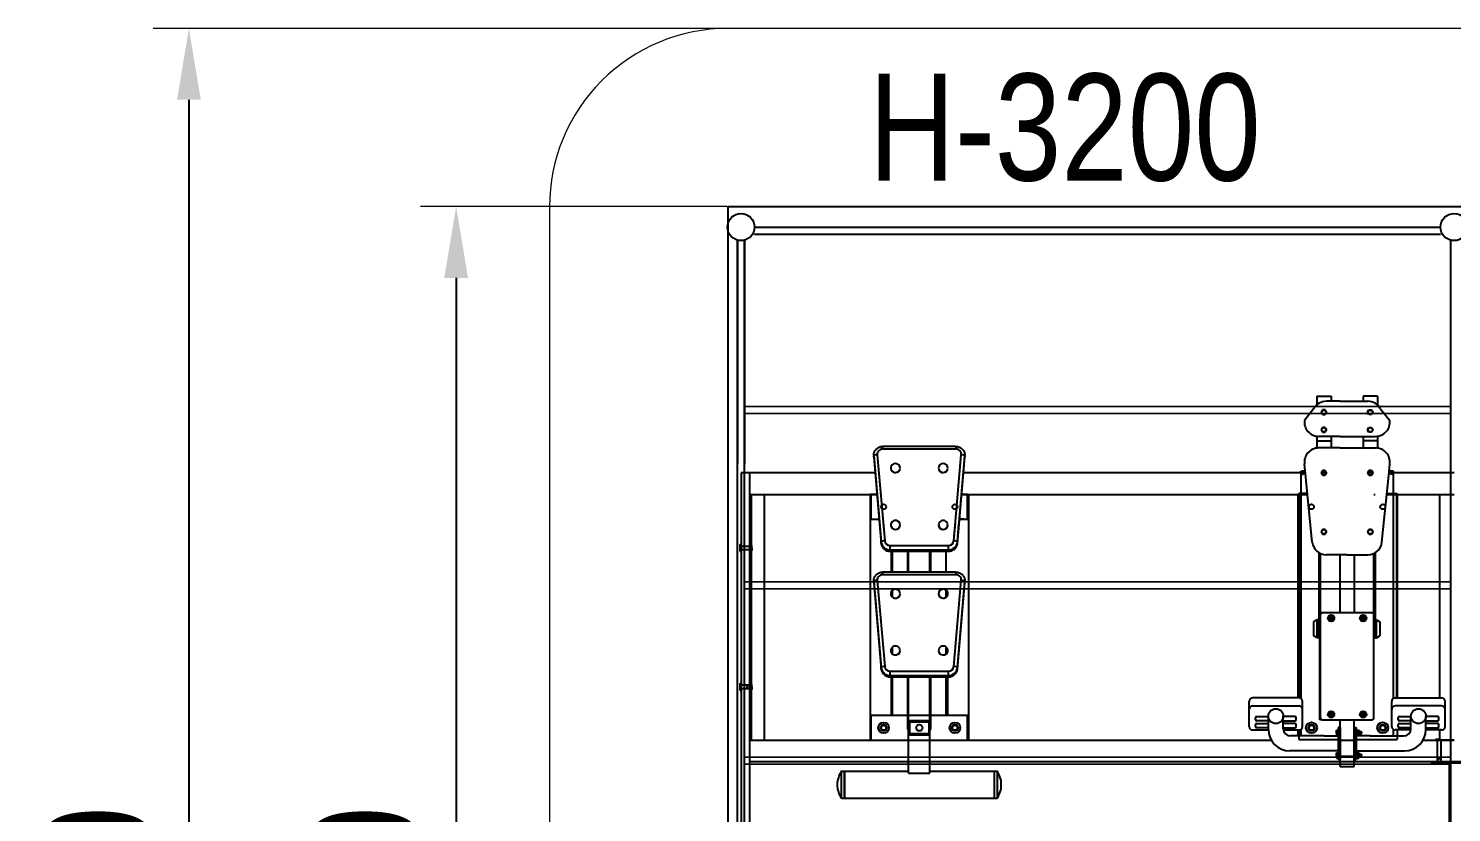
# Model space of a CAD drawing. Header units: millimetres. Extents: x -4055 to 2481, y -3840 to 2533.
# Drawn here: x -4055 to -64, y 332 to 2533 of the extents above; entities that cross this region are included whole.
import ezdxf

# ---------------------------------------------------------------- set-up
doc = ezdxf.new("R2010")
doc.units = ezdxf.units.MM
for name, color, linetype in [('DIKOM_ЗОНА', 80, 'Continuous'), ('DIKOM_ОБЪЕКТ', 7, 'Continuous'), ('DIKOM_РАЗМЕР_ЗОНА', 7, 'Continuous'), ('DIKOM_РАЗМЕР_ОБЪЕКТА', 7, 'Continuous')]:
    doc.layers.add(name, color=color, linetype=linetype)
doc.styles.add('style1', font='arial.ttf', dxfattribs={"width": 0.8})
doc.dimstyles.new('1-50', dxfattribs={"dimtxt": 300, "dimasz": 200, "dimexe": 100, "dimexo": 0, "dimgap": 100, "dimtad": 1, "dimdec": 0, "dimtxsty": 'style1', "dimcen": 0, "dimclrd": 7, "dimclre": 7, "dimadec": 1, "dimazin": 2, "dimtfac": 1, "dimtdec": 0, "dimtmove": 0, "dimatfit": 3, "dimfxl": 0, "dimlwd": 25, "dimlwe": 18, "dimarcsym": 0})

# ---------------------------------------------------------------- blocks, each defined once
blk = doc.blocks.new('*D0')
at = {"layer": 'Defpoints', "color": 0, "transparency": 16777216}
for p in [(-2095.8, 2032.7), (-2855.5, -2081.1), (-2095.8, -2081.1)]:
    blk.add_point(p, dxfattribs=at)
at = {"layer": 'DIKOM_РАЗМЕР_ОБЪЕКТА', "color": 7, "lineweight": 18, "transparency": 16777216}
for p, q in [((-2095.8, 2032.7), (-2955.5, 2032.7)), ((-2095.8, -2081.1), (-2955.5, -2081.1))]:
    blk.add_line(p, q, dxfattribs=at)
at = {"layer": 'DIKOM_РАЗМЕР_ОБЪЕКТА', "color": 7, "lineweight": 25, "transparency": 16777216}
blk.add_line((-2855.5, 1832.7), (-2855.5, -1881.1), dxfattribs=at)
at = {"layer": 'DIKOM_РАЗМЕР_ОБЪЕКТА', "color": 7, "transparency": 16777216}
for points in [[(-2888.8, 1832.7), (-2822.2, 1832.7), (-2855.5, 2032.7)], [(-2888.8, -1881.1), (-2822.2, -1881.1), (-2855.5, -2081.1)]]:
    blk.add_solid(points, dxfattribs=at)
at = {"layer": 'DIKOM_РАЗМЕР_ОБЪЕКТА', "color": 0, "transparency": 16777216, "insert": (-3108.7, -24.2), "char_height": 300, "attachment_point": 5, "rotation": 90, "style": 'style1'}
blk.add_mtext('4000', dxfattribs=at)
blk = doc.blocks.new('*D2')
at = {"layer": 'Defpoints', "color": 0, "transparency": 16777216}
for p in [(-2093.7, 2532.7), (-3605, -2581.1), (-2093.7, -2581.1)]:
    blk.add_point(p, dxfattribs=at)
at = {"layer": 'DIKOM_РАЗМЕР_ЗОНА', "color": 7, "lineweight": 18, "transparency": 16777216}
for p, q in [((-2093.7, 2532.7), (-3705, 2532.7)), ((-2093.7, -2581.1), (-3705, -2581.1))]:
    blk.add_line(p, q, dxfattribs=at)
at = {"layer": 'DIKOM_РАЗМЕР_ЗОНА', "color": 7, "lineweight": 25, "transparency": 16777216}
blk.add_line((-3605, 2332.7), (-3605, -2381.1), dxfattribs=at)
at = {"layer": 'DIKOM_РАЗМЕР_ЗОНА', "color": 7, "transparency": 16777216}
for points in [[(-3638.3, 2332.7), (-3571.7, 2332.7), (-3605, 2532.7)], [(-3638.3, -2381.1), (-3571.7, -2381.1), (-3605, -2581.1)]]:
    blk.add_solid(points, dxfattribs=at)
at = {"layer": 'DIKOM_РАЗМЕР_ЗОНА', "color": 0, "transparency": 16777216, "insert": (-3858.2, -24.2), "char_height": 300, "attachment_point": 5, "rotation": 90, "style": 'style1'}
blk.add_mtext('5000', dxfattribs=at)

msp = doc.modelspace()

# ---------------------------------------------------------------- linework, layer by layer
at = {"layer": 'DIKOM_ЗОНА', "color": 3, "lineweight": 15}
msp.add_lwpolyline([(-2093.7, -2581.1), (1980.6, -2581.1, 0.414214), (2480.6, -2081.1), (2480.6, 2032.7, 0.414214), (1980.6, 2532.7), (-2093.7, 2532.7, 0.414214), (-2593.7, 2032.7), (-2593.7, -2081.1, 0.414214)], format="xyb", close=True, dxfattribs=at)
at = {"layer": 'DIKOM_ОБЪЕКТ'}
for p, q in [((-2093.7, 2032.7), (1980.6, 2032.7)), ((-2093.7, 2032.7), (-2093.7, -2081.1)), ((-2018.5, 1975.2), (-94.5, 1975.2)), ((-2066.5, -1986.8), (-2066.5, 1938.5)), ((-2066.5, 1937.2), (-2066.5, 1312.1)), ((-2046.5, -1986.8), (-2046.5, 1938.5)), ((-2046.5, 1937.2), (-2046.5, 1312.1)), ((-2018.5, 1955.2), (-94.5, 1955.2)), ((-66.7, 1937.2), (-66.7, -1986.8)), ((-441.5, 1500.4), (-401.5, 1500.4)), ((-441.5, 1500.4), (-441.5, 1474.2)), ((-441.5, 1500.4), (-441.5, 1476.1)), ((-376.5, 1486.6), (-414.6, 1486.6)), ((-401.5, 1500.4), (-401.5, 1486.6)), ((-401.5, 1500.4), (-401.5, 1486.6)), ((-376.5, 1486.6), (-298.5, 1486.6)), ((-271.5, 1500.4), (-311.5, 1500.4)), ((-311.5, 1500.4), (-311.5, 1486.6)), ((-311.5, 1500.4), (-311.5, 1486.6)), ((-271.5, 1500.4), (-271.5, 1474.2)), ((-271.5, 1500.4), (-271.5, 1476.1)), ((-66.7, 1471.1), (-2046.5, 1472.1)), ((-66.7, 1451.1), (-2046.5, 1452.1)), ((-449.5, 1466), (-476.2, 1432.7)), ((-425.3, 1462.2), (-429, 1455.7)), ((-429, 1455.7), (-425.3, 1449.2)), ((-417.8, 1462.2), (-425.3, 1462.2)), ((-425.3, 1449.2), (-417.8, 1449.2)), ((-414, 1455.7), (-417.8, 1462.2)), ((-417.8, 1449.2), (-414, 1455.7)), ((-299, 1455.7), (-295.3, 1462.2)), ((-295.3, 1449.2), (-299, 1455.7)), ((-295.3, 1462.2), (-287.8, 1462.2)), ((-287.8, 1449.2), (-295.3, 1449.2)), ((-287.8, 1462.2), (-284, 1455.7)), ((-284, 1455.7), (-287.8, 1449.2)), ((-263.6, 1466), (-236.8, 1432.7)), ((-425.3, 1413), (-429, 1406.5)), ((-429, 1406.5), (-425.3, 1400)), ((-417.8, 1413), (-425.3, 1413)), ((-425.3, 1400), (-417.8, 1400)), ((-414, 1406.5), (-417.8, 1413)), ((-417.8, 1400), (-414, 1406.5)), ((-299, 1406.5), (-295.3, 1413)), ((-295.3, 1400), (-299, 1406.5)), ((-295.3, 1413), (-287.8, 1413)), ((-287.8, 1400), (-295.3, 1400)), ((-287.8, 1413), (-284, 1406.5)), ((-284, 1406.5), (-287.8, 1400)), ((-1659.4, 1359.5), (-1659.4, 1352)), ((-1453.7, 1359.5), (-1659.4, 1359.5)), ((-1453.7, 1359.5), (-1453.7, 1352)), ((-441.5, 1388.3), (-441.5, 1355)), ((-441.5, 1375.3), (-401.5, 1375.3)), ((-376.5, 1388), (-436.5, 1388)), ((-401.5, 1388), (-401.5, 1355.3)), ((-401.5, 1388), (-401.5, 1355.3)), ((-376.5, 1388), (-276.6, 1388)), ((-311.5, 1388), (-311.5, 1355.3)), ((-311.5, 1388), (-311.5, 1355.3)), ((-271.5, 1375.3), (-311.5, 1375.3)), ((-271.5, 1388.3), (-271.5, 1355)), ((-1684.4, 1335), (-1684.4, 1331.1)), ((-1684.4, 1334), (-1663.5, 1091.5)), ((-1684.3, 1329.1), (-1684.3, 1333)), ((-1684.3, 1329.1), (-1663.5, 1087.6)), ((-1674.3, 1336.4), (-1653.5, 1094.9)), ((-1453.7, 1352), (-1659.4, 1352)), ((-1459.6, 1094.9), (-1438.8, 1336.4)), ((-1449.6, 1091.5), (-1428.8, 1333)), ((-1449.6, 1087.6), (-1428.8, 1329.1)), ((-1428.8, 1329.1), (-1428.8, 1333)), ((-1428.7, 1335), (-1428.7, 1331.1)), ((-376.5, 1355.3), (-436.5, 1355.3)), ((-376.5, 1355.3), (-276.6, 1355.3)), ((-2031.5, 1285.2), (-2056.5, 1285.2)), ((-2056.5, 1285.2), (-2056.5, -1334.8)), ((-1680.2, 1285.2), (-2056.5, 1285.2)), ((-2031.5, -1334.8), (-2031.5, 1285.2)), ((-473.7, 1285.2), (-1432.9, 1285.2)), ((-486.5, 1286.2), (-486.5, 1290.2)), ((-486.5, 1290.2), (-482.5, 1290.2)), ((-486.5, 1286.2), (-486.5, 1096.4)), ((-486.5, 1282.2), (-478.5, 1282.2)), ((-482.5, 1282.2), (-482.5, 1290.2)), ((-474.2, 1290.2), (-482.5, 1290.2)), ((-482.5, 1286.2), (-478.5, 1286.2)), ((-478.5, 1282.2), (-478.5, 1290.2)), ((-454.3, 1090.6), (-476.2, 1310.6)), ((-425.3, 1291.8), (-429, 1285.3)), ((-429, 1285.3), (-425.3, 1278.8)), ((-414.1, 1285.2), (-429, 1285.2)), ((-417.8, 1291.8), (-425.3, 1291.8)), ((-425.3, 1278.8), (-417.8, 1278.8)), ((-414, 1285.3), (-417.8, 1291.8)), ((-417.8, 1278.8), (-414, 1285.3)), ((-295.3, 1291.8), (-299, 1285.3)), ((-299, 1285.3), (-295.3, 1278.8)), ((-284.1, 1285.2), (-299, 1285.2)), ((-287.8, 1291.8), (-295.3, 1291.8)), ((-295.3, 1278.8), (-287.8, 1278.8)), ((-284, 1285.3), (-287.8, 1291.8)), ((-287.8, 1278.8), (-284, 1285.3)), ((-258.8, 1090.6), (-239.1, 1287.7)), ((-56.5, 1285.2), (-239.4, 1285.2)), ((-239.1, 1287.7), (-236.8, 1310.6)), ((-230.5, 1290.2), (-238.9, 1290.2)), ((-234.5, 1282.2), (-234.5, 1290.2)), ((-230.5, 1286.2), (-234.5, 1286.2)), ((-226.5, 1282.2), (-234.5, 1282.2)), ((-230.5, 1290.2), (-226.5, 1290.2)), ((-226.5, 1290.2), (-230.5, 1290.2)), ((-230.5, 1282.2), (-230.5, 1290.2)), ((-226.5, 1286.2), (-226.5, 1290.2)), ((-226.5, 1286.2), (-226.5, 1290.2)), ((-226.5, 1096.4), (-226.5, 1286.2)), ((-2031.5, 1225.2), (-1675, 1225.2)), ((-2031.5, 1225.2), (-1991.5, 1225.2)), ((-2031.5, 1125.2), (-2031.5, 1225.2)), ((-2028.5, 1225.2), (-2028.5, 535.2)), ((-1991.5, 1225.2), (-1991.5, 535.2)), ((-1675, 1225.2), (-1694.5, 1225.2)), ((-1694.5, 1225.2), (-1694.5, 535.2)), ((-1691.5, 1155.2), (-1691.5, 1225.2)), ((-1691.5, 1225.2), (-1675, 1225.2)), ((-1438.1, 1225.2), (-467.7, 1225.2)), ((-1438.1, 1225.2), (-1418.5, 1225.2)), ((-1438.1, 1225.2), (-1421.5, 1225.2)), ((-1431.5, 1225.2), (-1437.8, 1225.2)), ((-1421.5, 1225.2), (-1431.5, 1225.2)), ((-1421.5, 1225.2), (-1421.5, 1221.2)), ((-1421.5, 1155.2), (-1421.5, 1225.2)), ((-1421.5, 1216.2), (-1421.5, 1221.2)), ((-1421.5, 1216.2), (-1421.5, 1164.2)), ((-1418.5, 1225.2), (-1418.5, 535.2)), ((-467.7, 1225.2), (-494.5, 1225.2)), ((-494.5, 1225.2), (-494.5, 654)), ((-468, 1227.7), (-492.3, 1227.7)), ((-492.3, 1227.7), (-492.3, 654)), ((-281.5, 1225.2), (-277.5, 1225.2)), ((-281.5, 1225.2), (-277.5, 1225.2)), ((-245.4, 1225.2), (-56.5, 1225.2)), ((-245.4, 1225.2), (-218.5, 1225.2)), ((-245.1, 1227.7), (-216.3, 1227.7)), ((-218.5, 1225.2), (-218.5, 654)), ((-216.3, 1227.7), (-216.3, 654)), ((-96.5, 654), (-96.5, 1225.2)), ((-1421.5, 1159.2), (-1421.5, 1164.2)), ((-1421.5, 1155.2), (-1421.5, 1159.2)), ((-1691.5, 1155.2), (-1668.9, 1155.2)), ((-1668.1, 1141.7), (-1663.5, 1087.6)), ((-1667.8, 1141.9), (-1663.5, 1091.5)), ((-1657.8, 1145.2), (-1653.5, 1094.9)), ((-1459.6, 1094.9), (-1455.3, 1145.2)), ((-1449.6, 1091.5), (-1445.3, 1141.9)), ((-1449.6, 1087.6), (-1445, 1141.7)), ((-1444.1, 1155.2), (-1421.5, 1155.2)), ((-1431.5, 1155.2), (-1443.8, 1155.2)), ((-1431.5, 1155.2), (-1421.5, 1155.2)), ((-425.3, 1126.8), (-429, 1120.3)), ((-429, 1120.3), (-425.3, 1113.8)), ((-417.8, 1126.8), (-425.3, 1126.8)), ((-414, 1120.3), (-417.8, 1126.8)), ((-417.8, 1113.8), (-414, 1120.3)), ((-295.3, 1126.8), (-299, 1120.3)), ((-299, 1120.3), (-295.3, 1113.8)), ((-287.8, 1126.8), (-295.3, 1126.8)), ((-284, 1120.3), (-287.8, 1126.8)), ((-287.8, 1113.8), (-284, 1120.3)), ((-2058.5, 1075.2), (-2058.5, 1085.2)), ((-2058.5, 1085.2), (-2056.5, 1085.2)), ((-2058.5, 1084.4), (-2058.5, 1075.2)), ((-2056.5, 1085.2), (-2056.5, 1075.2)), ((-2056.5, 1080.2), (-2028.5, 1080.2)), ((-2026, 1082.8), (-2028.5, 1082.8)), ((-2028.5, 1082.8), (-2028.5, 1075.2)), ((-2026, 1075.2), (-2026, 1082.8)), ((-2026, 1075.2), (-2026, 1082.4)), ((-1663.5, 1087.6), (-1663.5, 1091.5)), ((-1638.5, 1081.6), (-1474.5, 1081.6)), ((-1638.5, 1069.3), (-1638.5, 1081.6)), ((-1474.5, 1069.3), (-1474.5, 1081.6)), ((-1449.6, 1087.6), (-1449.6, 1091.5)), ((-486.5, 1096.4), (-486.5, 979.5)), ((-425.3, 1113.8), (-417.8, 1113.8)), ((-295.3, 1113.8), (-287.8, 1113.8)), ((-226.5, 979.5), (-226.5, 1096.4)), ((-2058.5, 1065.9), (-2058.5, 1075.2)), ((-2058.5, 1075.2), (-2058.5, 1065.2)), ((-2058.5, 1065.2), (-2056.5, 1065.2)), ((-2056.5, 1065.2), (-2056.5, 1075.2)), ((-2056.5, 1070.2), (-2028.5, 1070.2)), ((-2028.5, 1075.6), (-2026, 1076.5)), ((-2028.5, 1067.6), (-2028.5, 1075.2)), ((-2026, 1074.7), (-2028.5, 1073.8)), ((-2026, 1067.6), (-2028.5, 1067.6)), ((-2026, 1075.2), (-2026, 1067.6)), ((-2026, 1075.2), (-2026, 1067.9)), ((-1638.5, 1069.3), (-1474.5, 1069.3)), ((-1638.5, 1065.5), (-1638.5, 1069.3)), ((-1638.5, 1065.5), (-1474.5, 1065.5)), ((-1635.5, 1065.5), (-1635.5, 1006.9)), ((-1631.5, 1006.9), (-1631.5, 1065.5)), ((-1588.5, 1006.9), (-1588.5, 1065.5)), ((-1586.5, 1006.9), (-1586.5, 1065.5)), ((-1526.5, 1006.9), (-1526.5, 1065.5)), ((-1524.5, 1006.9), (-1524.5, 1065.5)), ((-1481.5, 1006.9), (-1481.5, 1065.5)), ((-1474.5, 1065.5), (-1474.5, 1069.3)), ((-435.5, 1061.2), (-435.5, 822.2)), ((-431.5, 592.7), (-431.5, 1059.1)), ((-356.5, 1055.3), (-414.6, 1055.3)), ((-376.5, 892.7), (-376.5, 1055.3)), ((-356.5, 1055.3), (-298.5, 1055.3)), ((-336.5, 1055.3), (-336.5, 892.7)), ((-281.5, 822.2), (-281.5, 1059.1)), ((-277.5, 1061.2), (-277.5, 822.2)), ((-1659.4, 1006.9), (-1659.4, 999.5)), ((-1453.7, 1006.9), (-1659.4, 1006.9)), ((-1453.7, 999.5), (-1659.4, 999.5)), ((-1453.7, 1006.9), (-1453.7, 999.5)), ((-66.7, 979.1), (-2046.5, 980.1)), ((-66.7, 959.1), (-2046.5, 960.1)), ((-1684.4, 982.4), (-1684.4, 978.5)), ((-1684.3, 980.4), (-1663.5, 738.9)), ((-1684.3, 976.5), (-1684.3, 980.4)), ((-1684.3, 976.5), (-1663.5, 735)), ((-1674.3, 983.8), (-1653.5, 742.3)), ((-1459.6, 742.3), (-1438.8, 983.8)), ((-1449.6, 738.9), (-1428.8, 980.4)), ((-1449.6, 735), (-1428.8, 976.5)), ((-1428.8, 976.5), (-1428.8, 980.4)), ((-1428.7, 982.4), (-1428.7, 978.5)), ((-486.5, 979.5), (-486.5, 652.7)), ((-226.5, 652.7), (-226.5, 979.5)), ((-1635.5, 951.2), (-1635.5, 941.5)), ((-1631.5, 936.5), (-1631.5, 956.3)), ((-1481.5, 936.5), (-1481.5, 956.3)), ((-1477.5, 951.2), (-1477.5, 941.5)), ((-431.5, 892.7), (-433.5, 892.7)), ((-433.5, 892.7), (-431.5, 892.7)), ((-433.5, 592.7), (-433.5, 892.7)), ((-431.5, 892.7), (-431.5, 887.7)), ((-431.5, 597.7), (-431.5, 887.7)), ((-285.5, 892.7), (-427.5, 892.7)), ((-407.3, 877.7), (-404.4, 882.7)), ((-404.4, 882.7), (-398.7, 882.7)), ((-398.7, 882.7), (-395.8, 877.7)), ((-317.3, 877.7), (-314.4, 882.7)), ((-314.4, 882.7), (-308.7, 882.7)), ((-308.7, 882.7), (-305.8, 877.7)), ((-281.5, 596.7), (-281.5, 888.7)), ((-440.5, 873.2), (-450.5, 867.4)), ((-450.5, 867.4), (-450.5, 827.9)), ((-433.5, 873.2), (-440.5, 873.2)), ((-440.5, 822.2), (-440.5, 873.2)), ((-404.4, 872.7), (-407.3, 877.7)), ((-398.7, 872.7), (-404.4, 872.7)), ((-395.8, 877.7), (-398.7, 872.7)), ((-314.4, 872.7), (-317.3, 877.7)), ((-308.7, 872.7), (-314.4, 872.7)), ((-305.8, 877.7), (-308.7, 872.7)), ((-281.5, 873.2), (-274.5, 873.2)), ((-274.5, 873.2), (-264.5, 867.4)), ((-274.5, 822.2), (-274.5, 873.2)), ((-264.5, 867.4), (-264.5, 827.9)), ((-440.5, 822.2), (-450.5, 827.9)), ((-433.5, 822.2), (-440.5, 822.2)), ((-281.5, 822.2), (-274.5, 822.2)), ((-274.5, 822.2), (-264.5, 827.9)), ((-1635.5, 791.8), (-1635.5, 782.1)), ((-1631.5, 777.1), (-1631.5, 796.9)), ((-1481.5, 777.1), (-1481.5, 796.9)), ((-1477.5, 791.8), (-1477.5, 782.1)), ((-1663.5, 735), (-1663.5, 738.9)), ((-1638.5, 729), (-1474.5, 729)), ((-1638.5, 716.8), (-1638.5, 729)), ((-1474.5, 716.8), (-1474.5, 729)), ((-1449.6, 735), (-1449.6, 738.9)), ((-2058.5, 685.2), (-2058.5, 695.2)), ((-2058.5, 695.2), (-2056.5, 695.2)), ((-2058.5, 694.4), (-2058.5, 685.2)), ((-2058.5, 675.9), (-2058.5, 685.2)), ((-2058.5, 685.2), (-2058.5, 675.2)), ((-2056.5, 695.2), (-2056.5, 685.2)), ((-2056.5, 690.2), (-2028.5, 690.2)), ((-2056.5, 675.2), (-2056.5, 685.2)), ((-2056.5, 680.2), (-2028.5, 680.2)), ((-2039.5, 690.2), (-2039.5, 685.2)), ((-2039.5, 689.3), (-2028.5, 689.3)), ((-2039.5, 680.2), (-2039.5, 685.2)), ((-2039.5, 681), (-2028.5, 681)), ((-2026, 692.8), (-2028.5, 692.8)), ((-2028.5, 692.8), (-2028.5, 685.2)), ((-2028.5, 685.6), (-2026, 686.5)), ((-2028.5, 677.6), (-2028.5, 685.2)), ((-2026, 684.7), (-2028.5, 683.8)), ((-2026, 685.2), (-2026, 692.8)), ((-2026, 685.2), (-2026, 692.4)), ((-2026, 685.2), (-2026, 677.6)), ((-2026, 685.2), (-2026, 677.9)), ((-1638.5, 716.8), (-1474.5, 716.8)), ((-1638.5, 712.9), (-1638.5, 716.8)), ((-1638.5, 712.9), (-1474.5, 712.9)), ((-1635.5, 712.9), (-1635.5, 605.2)), ((-1631.5, 605.2), (-1631.5, 712.9)), ((-1588.5, 565.2), (-1588.5, 712.9)), ((-1586.5, 442.5), (-1586.5, 712.9)), ((-1526.5, 442.5), (-1526.5, 712.9)), ((-1524.5, 565.2), (-1524.5, 712.9)), ((-1481.5, 605.2), (-1481.5, 712.9)), ((-1477.5, 712.9), (-1477.5, 605.2)), ((-1474.5, 712.9), (-1474.5, 716.8)), ((-2058.5, 675.2), (-2056.5, 675.2)), ((-2026, 677.6), (-2028.5, 677.6)), ((-1588.5, 650.2), (-1586.5, 650.2)), ((-1588.5, 649.2), (-1587.6, 650.2)), ((-1588.5, 647.1), (-1586.5, 649.1)), ((-1588.5, 644.9), (-1586.5, 646.9)), ((-1588.5, 642.8), (-1586.5, 644.8)), ((-1588.5, 640.7), (-1586.5, 642.7)), ((-1588.5, 638.6), (-1586.5, 640.6)), ((-1524.5, 650.2), (-1526.5, 650.2)), ((-1526.5, 649.7), (-1526.1, 650.2)), ((-1526.5, 647.5), (-1524.5, 649.5)), ((-1526.5, 645.4), (-1524.5, 647.4)), ((-1526.5, 643.3), (-1524.5, 645.3)), ((-1526.5, 641.2), (-1524.5, 643.2)), ((-1526.5, 639.1), (-1524.5, 641.1)), ((-1526.5, 636.9), (-1524.5, 638.9)), ((-631.5, 574), (-631.5, 644)), ((-491.5, 654), (-621.5, 654)), ((-481.5, 574), (-481.5, 644)), ((-231.5, 574), (-231.5, 644)), ((-221.5, 654), (-91.5, 654)), ((-81.5, 574), (-81.5, 644)), ((-1691.5, 605.2), (-1588.5, 605.2)), ((-1691.5, 535.2), (-1691.5, 605.2)), ((-1588.5, 636.5), (-1586.5, 638.5)), ((-1588.5, 634.3), (-1586.5, 636.3)), ((-1588.5, 632.2), (-1586.5, 634.2)), ((-1588.5, 630.1), (-1586.5, 632.1)), ((-1588.5, 628), (-1586.5, 630)), ((-1588.5, 625.9), (-1586.5, 627.9)), ((-1588.5, 623.7), (-1586.5, 625.7)), ((-1588.5, 621.6), (-1586.5, 623.6)), ((-1588.5, 619.5), (-1586.5, 621.5)), ((-1588.5, 617.4), (-1586.5, 619.4)), ((-1588.5, 615.2), (-1586.5, 617.2)), ((-1588.5, 613.1), (-1586.5, 615.1)), ((-1588.5, 611), (-1586.5, 613)), ((-1588.5, 608.9), (-1586.5, 610.9)), ((-1588.5, 606.8), (-1586.5, 608.8)), ((-1588.5, 604.6), (-1586.5, 606.6)), ((-1588.5, 605.2), (-1524.5, 605.2)), ((-1588.5, 602.5), (-1586.5, 604.5)), ((-1588.5, 600.4), (-1586.5, 602.4)), ((-1588.5, 598.3), (-1586.5, 600.3)), ((-1526.5, 634.8), (-1524.5, 636.8)), ((-1526.5, 632.7), (-1524.5, 634.7)), ((-1526.5, 630.6), (-1524.5, 632.6)), ((-1526.5, 628.5), (-1524.5, 630.5)), ((-1526.5, 626.3), (-1524.5, 628.3)), ((-1526.5, 624.2), (-1524.5, 626.2)), ((-1526.5, 622.1), (-1524.5, 624.1)), ((-1526.5, 620), (-1524.5, 622)), ((-1526.5, 617.8), (-1524.5, 619.8)), ((-1526.5, 615.7), (-1524.5, 617.7)), ((-1526.5, 613.6), (-1524.5, 615.6)), ((-1526.5, 611.5), (-1524.5, 613.5)), ((-1526.5, 609.4), (-1524.5, 611.4)), ((-1526.5, 607.2), (-1524.5, 609.2)), ((-1526.5, 605.1), (-1524.5, 607.1)), ((-1526.5, 603), (-1524.5, 605)), ((-1526.5, 600.9), (-1524.5, 602.9)), ((-1526.5, 598.8), (-1524.5, 600.8)), ((-1524.5, 605.2), (-1421.5, 605.2)), ((-1421.5, 535.2), (-1421.5, 605.2)), ((-621.5, 631.7), (-491.5, 631.7)), ((-609.5, 601.8), (-577.5, 601.8)), ((-577.5, 565.2), (-577.5, 602.7)), ((-535.5, 567.2), (-535.5, 602.7)), ((-503.5, 601.8), (-535.5, 601.8)), ((-407.3, 607.7), (-404.4, 612.7)), ((-404.4, 602.7), (-407.3, 607.7)), ((-404.4, 612.7), (-398.7, 612.7)), ((-398.7, 602.7), (-404.4, 602.7)), ((-398.7, 612.7), (-395.8, 607.7)), ((-395.8, 607.7), (-398.7, 602.7)), ((-317.3, 607.7), (-314.4, 612.7)), ((-314.4, 602.7), (-317.3, 607.7)), ((-314.4, 612.7), (-308.7, 612.7)), ((-308.7, 602.7), (-314.4, 602.7)), ((-308.7, 612.7), (-305.8, 607.7)), ((-305.8, 607.7), (-308.7, 602.7)), ((-91.5, 631.7), (-221.5, 631.7)), ((-209.5, 601.8), (-177.5, 601.8)), ((-177.5, 567.2), (-177.5, 602.7)), ((-135.5, 565.2), (-135.5, 602.7)), ((-103.5, 601.8), (-135.5, 601.8)), ((-1588.5, 596.2), (-1586.5, 598.2)), ((-1588.5, 594), (-1586.5, 596)), ((-1588.5, 591.9), (-1586.5, 593.9)), ((-1588.5, 589.8), (-1586.5, 591.8)), ((-1588.5, 587.7), (-1586.5, 589.7)), ((-1588.5, 585.5), (-1586.5, 587.5)), ((-1588.5, 583.4), (-1586.5, 585.4)), ((-1588.5, 581.3), (-1586.5, 583.3)), ((-1588.5, 579.2), (-1586.5, 581.2)), ((-1588.5, 577.1), (-1586.5, 579.1)), ((-1588.5, 574.9), (-1586.5, 576.9)), ((-1588.5, 572.8), (-1586.5, 574.8)), ((-1588.5, 570.7), (-1586.5, 572.7)), ((-1588.5, 568.6), (-1586.5, 570.6)), ((-1588.5, 566.5), (-1586.5, 568.5)), ((-1586.5, 565.2), (-1588.5, 565.2)), ((-1587.7, 565.2), (-1586.5, 566.3)), ((-1586.5, 590.2), (-1526.5, 590.2)), ((-1583.5, 554.2), (-1583.5, 586.2)), ((-1582.5, 587.2), (-1530.5, 587.2)), ((-1529.5, 586.2), (-1529.5, 554.2)), ((-1526.5, 596.6), (-1524.5, 598.6)), ((-1526.5, 594.5), (-1524.5, 596.5)), ((-1526.5, 592.4), (-1524.5, 594.4)), ((-1526.5, 590.3), (-1524.5, 592.3)), ((-1526.5, 588.2), (-1524.5, 590.2)), ((-1526.5, 586), (-1524.5, 588)), ((-1526.5, 583.9), (-1524.5, 585.9)), ((-1526.5, 581.8), (-1524.5, 583.8)), ((-1526.5, 579.7), (-1524.5, 581.7)), ((-1526.5, 577.5), (-1524.5, 579.5)), ((-1526.5, 575.4), (-1524.5, 577.4)), ((-1526.5, 573.3), (-1524.5, 575.3)), ((-1526.5, 571.2), (-1524.5, 573.2)), ((-1526.5, 569.1), (-1524.5, 571.1)), ((-1526.5, 566.9), (-1524.5, 568.9)), ((-1526.5, 565.2), (-1524.5, 565.2)), ((-1526.2, 565.2), (-1524.5, 566.8)), ((-621.5, 564), (-577.5, 564)), ((-613.5, 593.5), (-613.5, 597.8)), ((-613.5, 573.7), (-613.5, 578)), ((-577.5, 589.5), (-609.5, 589.5)), ((-609.5, 582), (-577.5, 582)), ((-577.5, 569.7), (-609.5, 569.7)), ((-535.5, 589.5), (-503.5, 589.5)), ((-503.5, 582), (-535.5, 582)), ((-535.5, 569.7), (-503.5, 569.7)), ((-535.3, 564), (-491.5, 564)), ((-499.5, 593.5), (-499.5, 597.8)), ((-499.5, 573.7), (-499.5, 578)), ((-494.5, 564), (-494.5, 547.2)), ((-492.3, 564), (-492.3, 537.7)), ((-486.5, 565.4), (-486.5, 547.2)), ((-433.5, 592.7), (-431.5, 592.7)), ((-433.5, 592.7), (-431.5, 592.7)), ((-431.5, 592.7), (-431.5, 597.7)), ((-427.5, 592.7), (-285.5, 592.7)), ((-386.8, 561.9), (-386.1, 563.3)), ((-386.8, 555.8), (-386.8, 561.9)), ((-386.1, 563.3), (-381.5, 563.3)), ((-386.1, 559.5), (-381.5, 559.5)), ((-376.5, 571), (-381.5, 571)), ((-381.5, 571), (-381.5, 481.5)), ((-381.5, 563.3), (-381.5, 555.8)), ((-376.5, 461.9), (-376.5, 592.7)), ((-376.5, 571), (-376.5, 481.5)), ((-336.5, 461.9), (-336.5, 592.7)), ((-336.5, 571), (-336.5, 481.5)), ((-336.5, 571), (-331.5, 571)), ((-331.5, 571), (-331.5, 481.5)), ((-331.5, 555.8), (-331.5, 561.9)), ((-331.5, 561.9), (-329.5, 561.9)), ((-329.5, 561.6), (-328.6, 563.3)), ((-329.5, 561.9), (-329.5, 555.8)), ((-329.5, 555.8), (-329.5, 561.6)), ((-328.6, 563.3), (-323.7, 563.3)), ((-328.6, 559.5), (-323.7, 559.5)), ((-323.7, 563.3), (-322.7, 561.6)), ((-322.7, 561.6), (-322.7, 555.8)), ((-322.7, 559.8), (-317.8, 559.8)), ((-322.7, 559.1), (-317.1, 559.1)), ((-317.8, 559.8), (-316.5, 558.5)), ((-317.8, 559.8), (-317.8, 555.8)), ((-226.5, 547.2), (-226.5, 565.4)), ((-177.8, 564), (-221.5, 564)), ((-216.3, 564), (-216.3, 537.7)), ((-213.5, 593.5), (-213.5, 597.8)), ((-213.5, 573.7), (-213.5, 578)), ((-177.5, 589.5), (-209.5, 589.5)), ((-209.5, 582), (-177.5, 582)), ((-177.5, 569.7), (-209.5, 569.7)), ((-91.5, 564), (-135.6, 564)), ((-135.5, 589.5), (-103.5, 589.5)), ((-103.5, 582), (-135.5, 582)), ((-135.5, 569.7), (-103.5, 569.7)), ((-99.5, 593.5), (-99.5, 597.8)), ((-99.5, 573.7), (-99.5, 578)), ((-96.5, 535.2), (-96.5, 564)), ((-2031.5, 535.2), (-569.5, 535.2)), ((-1691.5, 535.2), (-1586.5, 535.2)), ((-1681.5, 535.2), (-1586.5, 535.2)), ((-1586.5, 535.2), (-1526.5, 535.2)), ((-1530.5, 553.2), (-1582.5, 553.2)), ((-1582.5, 550.2), (-1530.5, 550.2)), ((-1526.5, 535.2), (-1421.5, 535.2)), ((-420.9, 547.2), (-515.5, 547.2)), ((-492.3, 537.7), (-376.5, 537.7)), ((-420.9, 547.2), (-381.5, 547.2)), ((-386.8, 555.8), (-386.8, 549.6)), ((-386.8, 549.6), (-386.1, 548.3)), ((-386.1, 552), (-381.5, 552)), ((-386.1, 548.3), (-381.5, 548.3)), ((-381.5, 548.3), (-381.5, 555.8)), ((-381.5, 535.2), (-331.5, 535.2)), ((-336.5, 537.7), (-216.3, 537.7)), ((-329.5, 556.1), (-331.5, 556.9)), ((-331.5, 555.8), (-331.5, 549.7)), ((-331.5, 555.4), (-329.5, 554.6)), ((-331.5, 549.7), (-329.5, 549.7)), ((-292.2, 547.2), (-331.5, 547.2)), ((-329.5, 549.7), (-329.5, 555.8)), ((-329.5, 555.8), (-329.5, 549.9)), ((-329.5, 549.9), (-328.6, 548.3)), ((-328.6, 552), (-323.7, 552)), ((-328.6, 548.3), (-323.7, 548.3)), ((-323.7, 548.3), (-322.7, 549.9)), ((-322.7, 549.9), (-322.7, 555.8)), ((-322.7, 552.4), (-317.1, 552.4)), ((-322.7, 551.8), (-317.8, 551.8)), ((-317.8, 551.8), (-317.8, 555.8)), ((-317.8, 551.8), (-316.5, 553)), ((-316.5, 558.5), (-316.5, 555.8)), ((-316.5, 553), (-316.5, 555.8)), ((-292.2, 547.2), (-197.5, 547.2)), ((-143.6, 535.2), (-56.5, 535.2)), ((-99, 537.2), (-109, 537.2)), ((-109, 537.2), (-109, 535.2)), ((-109, 535.2), (-99, 535.2)), ((-108.3, 537.2), (-99, 537.2)), ((-104, 535.2), (-104, 471.2)), ((-96.5, 537.2), (-99, 537.2)), ((-99, 537.2), (-96.5, 537.2)), ((-89, 535.2), (-99, 535.2)), ((-56.5, 535.2), (-96.5, 535.2)), ((-94, 535.2), (-94, 471.2)), ((-66.7, 487.1), (-2046.5, 488.1)), ((-420.9, 505.2), (-517.5, 505.2)), ((-381.5, 505.2), (-420.9, 505.2)), ((-386.8, 498.6), (-386.1, 499.9)), ((-386.8, 492.4), (-386.8, 498.6)), ((-386.8, 492.4), (-386.8, 486.2)), ((-386.8, 486.2), (-386.1, 484.9)), ((-386.1, 499.9), (-381.5, 499.9)), ((-386.1, 496.2), (-381.5, 496.2)), ((-386.1, 488.7), (-381.5, 488.7)), ((-386.1, 484.9), (-381.5, 484.9)), ((-381.5, 499.9), (-381.5, 492.4)), ((-381.5, 484.9), (-381.5, 492.4)), ((-376.5, 481.5), (-381.5, 481.5)), ((-376.5, 490.6), (-336.5, 490.6)), ((-336.5, 481.5), (-331.5, 481.5)), ((-331.5, 505.2), (-292.2, 505.2)), ((-331.5, 492.4), (-331.5, 498.5)), ((-331.5, 498.5), (-329.5, 498.5)), ((-329.5, 492.8), (-331.5, 493.5)), ((-331.5, 492.4), (-331.5, 486.3)), ((-331.5, 492), (-329.5, 491.3)), ((-331.5, 486.3), (-329.5, 486.3)), ((-329.5, 498.3), (-328.6, 499.9)), ((-329.5, 498.5), (-329.5, 492.4)), ((-329.5, 492.4), (-329.5, 498.3)), ((-329.5, 486.3), (-329.5, 492.4)), ((-329.5, 492.4), (-329.5, 486.6)), ((-329.5, 486.6), (-328.6, 484.9)), ((-328.6, 499.9), (-323.7, 499.9)), ((-328.6, 496.2), (-323.7, 496.2)), ((-328.6, 488.7), (-323.7, 488.7)), ((-328.6, 484.9), (-323.7, 484.9)), ((-323.7, 499.9), (-322.7, 498.3)), ((-323.7, 484.9), (-322.7, 486.6)), ((-322.7, 498.3), (-322.7, 492.4)), ((-322.7, 496.4), (-317.8, 496.4)), ((-322.7, 495.7), (-317.1, 495.7)), ((-322.7, 486.6), (-322.7, 492.4)), ((-322.7, 489.1), (-317.1, 489.1)), ((-322.7, 488.4), (-317.8, 488.4)), ((-317.8, 496.4), (-316.5, 495.2)), ((-317.8, 496.4), (-317.8, 492.4)), ((-317.8, 488.4), (-317.8, 492.4)), ((-317.8, 488.4), (-316.5, 489.7)), ((-316.5, 495.2), (-316.5, 492.4)), ((-316.5, 489.7), (-316.5, 492.4)), ((-292.2, 505.2), (-195.5, 505.2)), ((-104, 483.2), (-99, 483.2)), ((-103.2, 483.2), (-103.2, 471.2)), ((-94, 483.2), (-99, 483.2)), ((-94.9, 483.2), (-94.9, 471.2)), ((-66.7, 467.1), (-2046.5, 468.1)), ((-2031.5, 475.2), (-56.5, 475.2)), ((-1774.5, 448.2), (-1586.5, 448.2)), ((-1774.5, 372.2), (-1774.5, 448.2)), ((-1766.5, 448.2), (-1766.5, 372.2)), ((-1766.5, 372.2), (-1766.5, 448.2)), ((-1586.5, 442.5), (-1526.5, 442.5)), ((-1526.5, 448.2), (-1338.5, 448.2)), ((-1346.5, 448.2), (-1346.5, 372.2)), ((-1346.5, 448.2), (-1346.5, 372.2)), ((-1338.5, 448.2), (-1338.5, 372.2)), ((-376.5, 461.9), (-336.5, 461.9)), ((-119, 475.2), (6, 475.2)), ((-119, 471.2), (-119, 475.2)), ((6, 471.2), (-119, 471.2)), ((-106.6, 468.7), (-106.6, 471.2)), ((-106.6, 471.2), (-99, 471.2)), ((-99, 468.7), (-106.6, 468.7)), ((-99, 468.7), (-106.3, 468.7)), ((-99.5, 468.7), (-100.4, 471.2)), ((-91.4, 471.2), (-99, 471.2)), ((-99, 468.7), (-91.4, 468.7)), ((-99, 468.7), (-91.8, 468.7)), ((-98.6, 471.2), (-97.7, 468.7)), ((-91.4, 468.7), (-91.4, 471.2)), ((-69, -469.5), (-69, 471.2)), ((-1774.5, 372.2), (-1338.5, 372.2))]:
    msp.add_line(p, q, dxfattribs=at)
for centre, radius in [((-2056.5, 1975.2), 38), ((-56.5, 1975.2), 38), ((-56.5, 1975.2), 38), ((-421.5, 1455.7), 6.18), ((-291.5, 1455.7), 6.18), ((-421.5, 1406.5), 6.18), ((-291.5, 1406.5), 6.18), ((-421.5, 1285.3), 6.18), ((-291.5, 1285.3), 6.18), ((-1656.5, 1190.2), 7), ((-1456.5, 1190.2), 7), ((-456.5, 1190.2), 7), ((-256.5, 1190.2), 7), ((-421.5, 1120.3), 6.18), ((-291.5, 1120.3), 6.18), ((-401.5, 877.7), 9), ((-401.5, 877.7), 4.75), ((-401.5, 877.7), 3.2), ((-311.5, 877.7), 9), ((-311.5, 877.7), 4.75), ((-311.5, 877.7), 3.2), ((-401.5, 607.7), 9), ((-401.5, 607.7), 4.75), ((-401.5, 607.7), 3.2), ((-311.5, 607.7), 9), ((-311.5, 607.7), 4.75), ((-311.5, 607.7), 3.2), ((-1656.5, 570.2), 15), ((-1656.5, 570.2), 9), ((-1656.5, 570.2), 7), ((-1556.5, 570.2), 9), ((-1456.5, 570.2), 15), ((-1456.5, 570.2), 9), ((-1456.5, 570.2), 7), ((-456.5, 570.2), 15.5), ((-456.5, 570.2), 9), ((-456.5, 570.2), 7), ((-256.5, 570.2), 15.5), ((-256.5, 570.2), 9), ((-256.5, 570.2), 7)]:
    msp.add_circle(centre, radius, dxfattribs=at)
for centre, radius, start, end in [((-414.6, 1446.6), 40, 90, 150.9511), ((-298.5, 1446.6), 40, 29.0489, 90), ((-436.5, 1428), 40, 173.2329, 270), ((-276.6, 1428), 40, 270, 6.7671), ((-436.5, 1315.3), 40, 90, 186.7671), ((-276.6, 1315.3), 40, 353.2329, 90), ((-414.6, 1095.3), 40, 186.7671, 270), ((-298.5, 1095.3), 40, 270, 353.2329), ((-427.5, 888.7), 4, 90, 180), ((-285.5, 888.7), 4, 0, 90), ((-621.5, 644), 10, 90, 180), ((-491.5, 644), 10, 0, 90), ((-221.5, 644), 10, 90, 180), ((-91.5, 644), 10, 0, 90), ((-621.5, 621.7), 10, 90, 180), ((-609.5, 597.8), 4, 90, 180), ((-503.5, 597.8), 4, 0, 90), ((-491.5, 621.7), 10, 0, 90), ((-221.5, 621.7), 10, 90, 180), ((-209.5, 597.8), 4, 90, 180), ((-103.5, 597.8), 4, 0, 90), ((-91.5, 621.7), 10, 0, 90), ((-1582.5, 586.2), 4, 90, 180), ((-1582.5, 586.2), 1, 90, 180), ((-1530.5, 586.2), 4, 0, 90), ((-1530.5, 586.2), 1, 0, 90), ((-621.5, 574), 10, 180, 270), ((-609.5, 593.5), 4, 180, 270), ((-609.5, 578), 4, 90, 180), ((-609.5, 573.7), 4, 180, 270), ((-517.5, 565.2), 60, 180, 270), ((-515.5, 567.2), 20, 180, 270), ((-503.5, 593.5), 4, 270, 0), ((-503.5, 578), 4, 0, 90), ((-503.5, 573.7), 4, 270, 0), ((-491.5, 574), 10, 270, 0), ((-427.5, 596.7), 4, 180, 270), ((-384.2, 561.3), 2.64, 150.9367, 223.2461), ((-377.3, 555.8), 9.55, 156.8627, 180), ((-327.4, 561.2), 2.04, 142.6066, 235.9525), ((-321.7, 555.8), 7.84, 151.4211, 180), ((-324.8, 561.2), 2.04, 304.0475, 37.3934), ((-330.6, 555.8), 7.84, 0, 28.5789), ((-285.5, 596.7), 4, 270, 0), ((-221.5, 574), 10, 180, 270), ((-209.5, 593.5), 4, 180, 270), ((-209.5, 578), 4, 90, 180), ((-209.5, 573.7), 4, 180, 270), ((-197.5, 567.2), 20, 270, 0), ((-195.5, 565.2), 60, 270, 0), ((-103.5, 593.5), 4, 270, 0), ((-103.5, 578), 4, 0, 90), ((-103.5, 573.7), 4, 270, 0), ((-91.5, 574), 10, 270, 0), ((-1582.5, 554.2), 4, 180, 270), ((-1582.5, 554.2), 1, 180, 270), ((-1530.5, 554.2), 1, 270, 0), ((-1530.5, 554.2), 4, 270, 0), ((-377.3, 555.8), 9.55, 180, 203.1373), ((-384.2, 550.2), 2.64, 136.7539, 209.0633), ((-321.7, 555.8), 7.84, 180, 208.5789), ((-327.4, 550.3), 2.04, 124.0475, 217.3934), ((-330.6, 555.8), 7.84, 331.4211, 0), ((-324.8, 550.3), 2.04, 322.6066, 55.9525), ((-92.2, 540.2), 3.24, 60.866, 60.8661), ((-384.2, 498), 2.64, 150.9367, 223.2461), ((-377.3, 492.4), 9.55, 156.8627, 180), ((-377.3, 492.4), 9.55, 180, 203.1373), ((-384.2, 486.9), 2.64, 136.7539, 209.0633), ((-327.4, 497.9), 2.04, 142.6066, 235.9525), ((-321.7, 492.4), 7.84, 151.4211, 180), ((-321.7, 492.4), 7.84, 180, 208.5789), ((-327.4, 487), 2.04, 124.0475, 217.3934), ((-324.8, 497.9), 2.04, 304.0475, 37.3934), ((-330.6, 492.4), 7.84, 0, 28.5789), ((-330.6, 492.4), 7.84, 331.4211, 0), ((-324.8, 487), 2.04, 322.6066, 55.9525), ((-1720.4, 410.2), 66.2, 144.9489, 180), ((-1392.7, 410.2), 66.2, 0, 35.0511), ((-1720.4, 410.2), 66.2, 180, 215.0511), ((-1392.7, 410.2), 66.2, 324.9489, 0)]:
    msp.add_arc(centre, radius, start, end, dxfattribs=at)
for centre, major_axis, ratio, start_param, end_param in [((-1659.4, 1335), (-25, 0), 0.965926, 0, 0.083141), ((-1659.4, 1331.1), (-25, 0), 0.965926, 0, 0.083141), ((-1674.3, 1333.8), (-9.96, -0.86), 0.257925, -1.593045, -0.022248), ((-1659.4, 1337.6), (-15, 0), 0.965926, -1.570796, 0.083141), ((-1453.7, 1337.6), (15, 0), 0.965926, -0.083141, 1.570796), ((-1438.8, 1333.8), (9.96, -0.86), 0.257925, 0.022248, 1.593045), ((-1453.7, 1335), (25, 0), 0.965926, -0.083141, 0), ((-1453.7, 1331.1), (25, 0), 0.965926, -0.083141, 0), ((-1623.5, 1298.9), (13, 0), 0.965926, 0, 3.141593), ((-1623.5, 1298.9), (-13, 0), 0.965926, -3.141593, 0), ((-1623.5, 1298.9), (13, 0), 0.965926, 3.141593, 6.283185), ((-1623.5, 1298.9), (-13, 0), 0.965926, 0, 0.775891), ((-1623.5, 1298.9), (-13, 0), 0.965926, 0.775891, 3.141593), ((-1489.5, 1298.9), (13, 0), 0.965926, 0, 3.141593), ((-1489.5, 1298.9), (13, 0), 0.965926, 0, 3.141593), ((-1489.5, 1298.9), (13, 0), 0.965926, 3.141593, 6.283185), ((-1489.5, 1298.9), (13, 0), 0.965926, 3.141593, 5.677699), ((-1489.5, 1298.9), (13, 0), 0.965926, -0.605486, 0), ((-1623.5, 1139.5), (-13, 0), 0.965926, 3.141593, 6.283185), ((-1623.5, 1139.5), (13, 0), 0.965926, 0, 3.141593), ((-1623.5, 1139.5), (13, 0), 0.965926, 3.141593, 6.283185), ((-1623.5, 1139.5), (-13, 0), 0.965926, 0, 0.760525), ((-1623.5, 1139.5), (-13, 0), 0.965926, 0.760525, 3.141593), ((-1489.5, 1139.5), (13, 0), 0.965926, 0, 3.141593), ((-1489.5, 1139.5), (13, 0), 0.965926, 0, 3.141593), ((-1489.5, 1139.5), (13, 0), 0.965926, 3.141593, 6.283185), ((-1489.5, 1139.5), (13, 0), 0.965926, 3.141593, 4.935671), ((-1489.5, 1139.5), (13, 0), 0.965926, -1.347514, 0), ((-1653.5, 1092.3), (-9.96, -0.86), 0.257925, -1.593045, -0.022248), ((-1638.5, 1093.5), (-25, 0), 0.965926, 0.083141, 1.570796), ((-1638.5, 1089.6), (-25, 0), 0.965926, 0.083141, 1.570796), ((-1638.5, 1096.1), (-15, 0), 0.965926, 0.083141, 1.570796), ((-1474.5, 1096.1), (15, 0), 0.965926, -1.570796, -0.083141), ((-1474.5, 1093.5), (25, 0), 0.965926, -1.570796, -0.083141), ((-1474.5, 1089.6), (25, 0), 0.965926, -1.570796, -0.083141), ((-1459.6, 1092.3), (9.96, -0.86), 0.257925, 0.022248, 1.593045), ((-1659.4, 985), (-15, 0), 0.965926, -1.570796, 0.083141), ((-1453.7, 985), (15, 0), 0.965926, -0.083141, 1.570796), ((-1659.4, 982.4), (-25, 0), 0.965926, 0, 0.083141), ((-1659.4, 978.5), (-25, 0), 0.965926, 0, 0.083141), ((-1674.3, 981.2), (-9.96, -0.86), 0.257925, -1.593045, -0.022248), ((-1623.5, 946.4), (13, 0), 0.965926, 0, 3.141593), ((-1623.5, 946.4), (13, 0), 0.965926, 0, 3.141593), ((-1489.5, 946.4), (13, 0), 0.965926, 0, 3.141593), ((-1489.5, 946.4), (-13, 0), 0.965926, 3.141593, 6.283185), ((-1438.8, 981.2), (9.96, -0.86), 0.257925, 0.022248, 1.593045), ((-1453.7, 982.4), (25, 0), 0.965926, -0.083141, 0), ((-1453.7, 978.5), (25, 0), 0.965926, -0.083141, 0), ((-1623.5, 946.4), (13, 0), 0.965926, 3.141593, 4.980658), ((-1623.5, 946.4), (13, 0), 0.965926, 3.141593, 6.283185), ((-1623.5, 946.4), (13, 0), 0.965926, -1.302528, 0), ((-1489.5, 946.4), (13, 0), 0.965926, 3.141593, 6.283185), ((-1489.5, 946.4), (-13, 0), 0.965926, 0, 0.475236), ((-1489.5, 946.4), (-13, 0), 0.965926, 0.475236, 3.141593), ((-1623.5, 787), (13, 0), 0.965926, 0, 3.141593), ((-1623.5, 787), (13, 0), 0.965926, 0, 3.141593), ((-1489.5, 787), (13, 0), 0.965926, 0, 3.141593), ((-1489.5, 787), (13, 0), 0.965926, 0, 3.141593), ((-1623.5, 787), (13, 0), 0.965926, 3.141593, 6.283185), ((-1623.5, 787), (13, 0), 0.965926, 3.141593, 4.963028), ((-1623.5, 787), (13, 0), 0.965926, -1.320158, 0), ((-1489.5, 787), (13, 0), 0.965926, 3.141593, 6.283185), ((-1489.5, 787), (13, 0), 0.965926, -3.141593, -1.71538), ((-1489.5, 787), (13, 0), 0.965926, -1.71538, 0), ((-1653.5, 739.7), (-9.96, -0.86), 0.257925, -1.593045, -0.022248), ((-1638.5, 740.9), (-25, 0), 0.965926, 0.083141, 1.570796), ((-1638.5, 737), (-25, 0), 0.965926, 0.083141, 1.570796), ((-1638.5, 743.5), (-15, 0), 0.965926, 0.083141, 1.570796), ((-1474.5, 743.5), (15, 0), 0.965926, -1.570796, -0.083141), ((-1474.5, 740.9), (25, 0), 0.965926, -1.570796, -0.083141), ((-1474.5, 737), (25, 0), 0.965926, -1.570796, -0.083141), ((-1459.6, 739.7), (9.96, -0.86), 0.257925, 0.022248, 1.593045)]:
    msp.add_ellipse(centre, major_axis=major_axis, ratio=ratio, start_param=start_param, end_param=end_param, dxfattribs=at)
for centre in [(-556.5, 602.7), (-156.5, 602.7)]:
    msp.add_ellipse(centre, major_axis=(-21, 0), ratio=0.984003, dxfattribs=at)
for points, knots in [([(-1684.4, 1335), (-1684.4, 1335.9), (-1684.3, 1337.7), (-1683.8, 1340.5), (-1683, 1343.1), (-1681.9, 1345.7), (-1680.5, 1348.2), (-1678.8, 1350.4), (-1676.9, 1352.5), (-1674.7, 1354.4), (-1672.3, 1356), (-1669.7, 1357.3), (-1666.9, 1358.4), (-1664, 1359.1), (-1661.5, 1359.4), (-1659.9, 1359.5), (-1659.4, 1359.5)], [0, 0, 0, 0, 1.218768, 2.438131, 3.659557, 4.884423, 6.113964, 7.34953, 8.592469, 9.84413, 11.105803, 12.378968, 13.665214, 14.966146, 16.283665, 17, 17, 17, 17]), ([(-1453.7, 1359.5), (-1452.7, 1359.5), (-1450.6, 1359.3), (-1447.6, 1358.8), (-1444.7, 1357.9), (-1442, 1356.7), (-1439.5, 1355.2), (-1437.2, 1353.4), (-1435.1, 1351.4), (-1433.3, 1349.2), (-1431.8, 1346.8), (-1430.5, 1344.3), (-1429.6, 1341.7), (-1429, 1338.9), (-1428.7, 1336.7), (-1428.7, 1335.4), (-1428.7, 1335)], [0, 0, 0, 0, 1.346583, 2.673602, 3.98274, 5.276092, 6.555403, 7.822376, 9.07858, 10.32535, 11.564099, 12.796206, 14.022984, 15.24573, 16.465827, 17, 17, 17, 17]), ([(-1684.4, 982.4), (-1684.4, 983.3), (-1684.3, 985.2), (-1683.8, 987.9), (-1683, 990.6), (-1681.9, 993.2), (-1680.5, 995.6), (-1678.8, 997.9), (-1676.9, 999.9), (-1674.7, 1001.8), (-1672.3, 1003.4), (-1669.7, 1004.8), (-1666.9, 1005.8), (-1664, 1006.5), (-1661.5, 1006.8), (-1659.9, 1006.9), (-1659.4, 1006.9)], [0, 0, 0, 0, 1.218768, 2.438131, 3.659557, 4.884423, 6.113964, 7.34953, 8.592469, 9.84413, 11.105803, 12.378968, 13.665214, 14.966146, 16.283665, 17, 17, 17, 17]), ([(-1453.7, 1006.9), (-1452.7, 1006.9), (-1450.6, 1006.8), (-1447.6, 1006.2), (-1444.7, 1005.3), (-1442, 1004.1), (-1439.5, 1002.6), (-1437.2, 1000.9), (-1435.1, 998.9), (-1433.3, 996.6), (-1431.8, 994.3), (-1430.5, 991.7), (-1429.6, 989.1), (-1429, 986.4), (-1428.7, 984.1), (-1428.7, 982.8), (-1428.7, 982.4)], [0, 0, 0, 0, 1.346583, 2.673602, 3.98274, 5.276092, 6.555403, 7.822376, 9.07858, 10.32535, 11.564099, 12.796206, 14.022984, 15.24573, 16.465827, 17, 17, 17, 17])]:
    msp.add_open_spline(points, degree=3, knots=knots, dxfattribs=at)

# ---------------------------------------------------------------- texts
at = {"layer": 'DIKOM_РАЗМЕР_ОБЪЕКТА', "color": 7, "linetype": 'Continuous', "lineweight": 15, "insert": (-1698.3, 2405.8), "char_height": 300, "width": 6012.174, "attachment_point": 1, "style": 'style1'}
msp.add_mtext('H-3200', dxfattribs=at)

# ---------------------------------------------------------------- dimensions: what is measured, and where the dimension line sits
at = {"layer": 'DIKOM_РАЗМЕР_ЗОНА'}
dim = msp.add_linear_dim(base=(-3605, -2581.1), p1=(-2093.7, 2532.7), p2=(-2093.7, -2581.1), angle=90, text='5000', dimstyle='1-50', dxfattribs=at)
dim.commit()
dim.dimension.update_dxf_attribs({"geometry": '*D2', "text_midpoint": (-3858.2, -24.2)})
at = {"layer": 'DIKOM_РАЗМЕР_ОБЪЕКТА'}
dim = msp.add_linear_dim(base=(-2855.5, -2081.1), p1=(-2095.8, 2032.7), p2=(-2095.8, -2081.1), angle=90, text='4000', dimstyle='1-50', dxfattribs=at)
dim.commit()
dim.dimension.update_dxf_attribs({"geometry": '*D0', "text_midpoint": (-3108.7, -24.2)})

doc.saveas('drawing.dxf')
